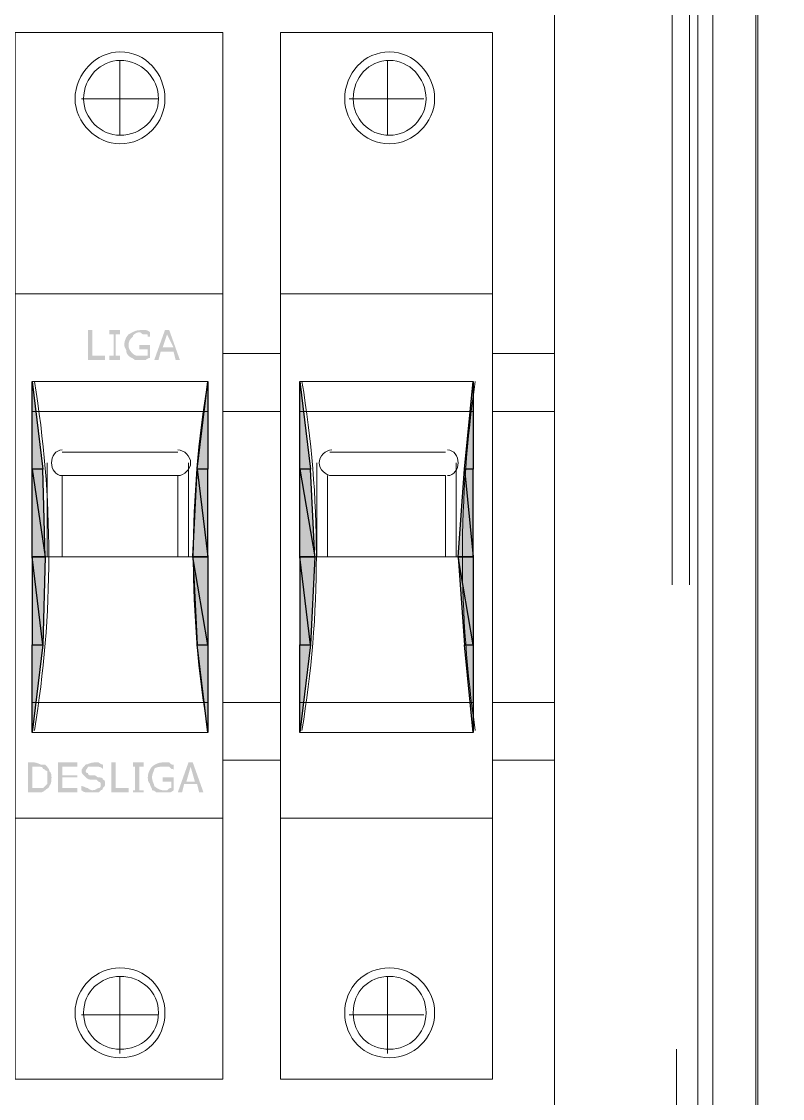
# Model space of a CAD drawing. Header units: metres. Extents: x 2999 to 3164, y 1641 to 1678.
# Drawn here: x 3008.457 to 3008.882, y 1645.003 to 1645.605 of the extents above; entities that cross this region are included whole.
import ezdxf

# ---------------------------------------------------------------- set-up
doc = ezdxf.new("R2010")
doc.units = ezdxf.units.M
doc.linetypes.add('CONTORNO_QUADRO_T', pattern=[0.35, 0.2, -0.15])

msp = doc.modelspace()

# ---------------------------------------------------------------- hatches: boundary and pattern name
at = {"true_color": 0x000007}
h = msp.add_hatch(color=7, dxfattribs=at)
h.paths.add_polyline_path([(3008.5035, 1645.41586), (3008.49392, 1645.41586), (3008.49392, 1645.43262), (3008.49632, 1645.43262), (3008.49632, 1645.41826), (3008.5035, 1645.41826)])
h.paths.add_polyline_path([(3008.51188, 1645.41586), (3008.50589, 1645.41586), (3008.50589, 1645.41826), (3008.50829, 1645.41826), (3008.50829, 1645.43023), (3008.50589, 1645.43023), (3008.50589, 1645.43262), (3008.51188, 1645.43262), (3008.51188, 1645.43023), (3008.50949, 1645.43023), (3008.50949, 1645.41826), (3008.51188, 1645.41826), (3008.51188, 1645.41586), (3008.51188, 1645.41826)])
h.paths.add_polyline_path([(3008.52864, 1645.41706), (3008.52864, 1645.41706), (3008.52864, 1645.41706), (3008.52862, 1645.41706), (3008.52859, 1645.41706), (3008.52855, 1645.41705), (3008.5285, 1645.41705), (3008.52844, 1645.41704), (3008.52837, 1645.41703), (3008.52829, 1645.41701), (3008.5282, 1645.417), (3008.52811, 1645.41697), (3008.528, 1645.41694), (3008.52789, 1645.41691), (3008.52778, 1645.41687), (3008.52766, 1645.41682), (3008.52753, 1645.41677), (3008.5274, 1645.4167), (3008.52727, 1645.41663), (3008.52713, 1645.41655), (3008.52699, 1645.41646), (3008.52684, 1645.41637), (3008.52669, 1645.41626), (3008.52655, 1645.41614), (3008.5264, 1645.41601), (3008.52625, 1645.41586), (3008.52625, 1645.41586), (3008.5261, 1645.41586), (3008.52595, 1645.41586), (3008.5258, 1645.41586), (3008.52565, 1645.41586), (3008.52551, 1645.41586), (3008.52537, 1645.41586), (3008.52523, 1645.41586), (3008.5251, 1645.41586), (3008.52496, 1645.41586), (3008.52484, 1645.41586), (3008.52472, 1645.41586), (3008.5246, 1645.41586), (3008.52449, 1645.41586), (3008.52439, 1645.41586), (3008.5243, 1645.41586), (3008.52421, 1645.41586), (3008.52413, 1645.41586), (3008.52406, 1645.41586), (3008.524, 1645.41586), (3008.52395, 1645.41586), (3008.52391, 1645.41586), (3008.52388, 1645.41586), (3008.52386, 1645.41586), (3008.52385, 1645.41586), (3008.52356, 1645.41586), (3008.52328, 1645.41586), (3008.52301, 1645.41586), (3008.52276, 1645.41586), (3008.52251, 1645.41586), (3008.52228, 1645.41586), (3008.52206, 1645.41586), (3008.52186, 1645.41586), (3008.52166, 1645.41586), (3008.52148, 1645.41586), (3008.52132, 1645.41586), (3008.52116, 1645.41586), (3008.52102, 1645.41586), (3008.52089, 1645.41586), (3008.52077, 1645.41586), (3008.52066, 1645.41586), (3008.52057, 1645.41586), (3008.52049, 1645.41586), (3008.52042, 1645.41586), (3008.52036, 1645.41586), (3008.52032, 1645.41586), (3008.52029, 1645.41586), (3008.52027, 1645.41586), (3008.52026, 1645.41586), (3008.52011, 1645.41601), (3008.51996, 1645.41614), (3008.51981, 1645.41626), (3008.51966, 1645.41637), (3008.51951, 1645.41648), (3008.51936, 1645.41657), (3008.51921, 1645.41666), (3008.51906, 1645.41675), (3008.51891, 1645.41683), (3008.51877, 1645.41691), (3008.51862, 1645.41698), (3008.51847, 1645.41706), (3008.51832, 1645.41713), (3008.51817, 1645.41721), (3008.51802, 1645.41729), (3008.51787, 1645.41737), (3008.51772, 1645.41745), (3008.51757, 1645.41755), (3008.51742, 1645.41764), (3008.51727, 1645.41775), (3008.51712, 1645.41786), (3008.51697, 1645.41798), (3008.51682, 1645.41811), (3008.51667, 1645.41826), (3008.51666, 1645.41826), (3008.51665, 1645.41828), (3008.51662, 1645.41831), (3008.51658, 1645.41835), (3008.51654, 1645.4184), (3008.51648, 1645.41846), (3008.51642, 1645.41853), (3008.51636, 1645.41861), (3008.51629, 1645.4187), (3008.51622, 1645.41879), (3008.51615, 1645.4189), (3008.51607, 1645.419), (3008.516, 1645.41912), (3008.51592, 1645.41924), (3008.51585, 1645.41937), (3008.51578, 1645.4195), (3008.51572, 1645.41963), (3008.51566, 1645.41977), (3008.51561, 1645.41991), (3008.51556, 1645.42006), (3008.51552, 1645.4202), (3008.5155, 1645.42035), (3008.51548, 1645.4205), (3008.51547, 1645.42065), (3008.51547, 1645.4208), (3008.51545, 1645.42095), (3008.51542, 1645.4211), (3008.51538, 1645.42125), (3008.51534, 1645.4214), (3008.51529, 1645.42155), (3008.51523, 1645.4217), (3008.51516, 1645.42185), (3008.51509, 1645.422), (3008.51502, 1645.42215), (3008.51495, 1645.4223), (3008.51487, 1645.42245), (3008.5148, 1645.4226), (3008.51473, 1645.42275), (3008.51465, 1645.4229), (3008.51459, 1645.42305), (3008.51452, 1645.42319), (3008.51446, 1645.42334), (3008.51441, 1645.42349), (3008.51436, 1645.42364), (3008.51433, 1645.42379), (3008.5143, 1645.42394), (3008.51428, 1645.42409), (3008.51428, 1645.42424), (3008.51428, 1645.42454), (3008.5143, 1645.42484), (3008.51433, 1645.42514), (3008.51437, 1645.42543), (3008.51442, 1645.42573), (3008.51448, 1645.42602), (3008.51455, 1645.42631), (3008.51463, 1645.42659), (3008.51472, 1645.42687), (3008.51481, 1645.42715), (3008.51491, 1645.42742), (3008.51502, 1645.42768), (3008.51514, 1645.42794), (3008.51526, 1645.4282), (3008.51539, 1645.42844), (3008.51552, 1645.42868), (3008.51565, 1645.42891), (3008.51579, 1645.42913), (3008.51593, 1645.42934), (3008.51608, 1645.42954), (3008.51622, 1645.42973), (3008.51637, 1645.42991), (3008.51652, 1645.43007), (3008.51667, 1645.43023), (3008.51696, 1645.43038), (3008.51725, 1645.43053), (3008.51752, 1645.43068), (3008.51778, 1645.43082), (3008.51804, 1645.43097), (3008.5183, 1645.43111), (3008.51855, 1645.43125), (3008.5188, 1645.43138), (3008.51905, 1645.43151), (3008.5193, 1645.43164), (3008.51955, 1645.43176), (3008.51981, 1645.43188), (3008.52008, 1645.43198), (3008.52035, 1645.43209), (3008.52063, 1645.43218), (3008.52093, 1645.43227), (3008.52123, 1645.43235), (3008.52155, 1645.43242), (3008.52189, 1645.43248), (3008.52224, 1645.43253), (3008.52261, 1645.43257), (3008.523, 1645.4326), (3008.52342, 1645.43262), (3008.52385, 1645.43262), (3008.52386, 1645.43262), (3008.52388, 1645.43262), (3008.52391, 1645.43262), (3008.52395, 1645.43262), (3008.524, 1645.43262), (3008.52406, 1645.43262), (3008.52413, 1645.43262), (3008.52421, 1645.43262), (3008.5243, 1645.43262), (3008.52439, 1645.43262), (3008.52449, 1645.43262), (3008.5246, 1645.43262), (3008.52472, 1645.43262), (3008.52484, 1645.43262), (3008.52496, 1645.43262), (3008.5251, 1645.43262), (3008.52523, 1645.43262), (3008.52537, 1645.43262), (3008.52551, 1645.43262), (3008.52565, 1645.43262), (3008.5258, 1645.43262), (3008.52595, 1645.43262), (3008.5261, 1645.43262), (3008.52625, 1645.43262), (3008.5264, 1645.43262), (3008.52655, 1645.4326), (3008.52669, 1645.43257), (3008.52684, 1645.43253), (3008.52699, 1645.43249), (3008.52713, 1645.43244), (3008.52727, 1645.43238), (3008.5274, 1645.43231), (3008.52753, 1645.43224), (3008.52766, 1645.43217), (3008.52778, 1645.4321), (3008.52789, 1645.43202), (3008.528, 1645.43195), (3008.52811, 1645.43188), (3008.5282, 1645.43181), (3008.52829, 1645.43174), (3008.52837, 1645.43167), (3008.52844, 1645.43161), (3008.5285, 1645.43156), (3008.52855, 1645.43151), (3008.52859, 1645.43148), (3008.52862, 1645.43145), (3008.52864, 1645.43143), (3008.52864, 1645.43143), (3008.52864, 1645.42903), (3008.52864, 1645.42903), (3008.52864, 1645.42903), (3008.52864, 1645.42903), (3008.52864, 1645.42903), (3008.52864, 1645.42903), (3008.52863, 1645.42903), (3008.52862, 1645.42903), (3008.52861, 1645.42903), (3008.5286, 1645.42903), (3008.52858, 1645.42903), (3008.52856, 1645.42903), (3008.52853, 1645.42903), (3008.52849, 1645.42903), (3008.52845, 1645.42903), (3008.5284, 1645.42903), (3008.52835, 1645.42903), (3008.52829, 1645.42903), (3008.52822, 1645.42903), (3008.52814, 1645.42903), (3008.52805, 1645.42903), (3008.52795, 1645.42903), (3008.52784, 1645.42903), (3008.52772, 1645.42903), (3008.52759, 1645.42903), (3008.52745, 1645.42903), (3008.52745, 1645.42903), (3008.52745, 1645.42918), (3008.52744, 1645.42931), (3008.52744, 1645.42943), (3008.52744, 1645.42954), (3008.52743, 1645.42963), (3008.52743, 1645.42972), (3008.52742, 1645.4298), (3008.5274, 1645.42987), (3008.52738, 1645.42994), (3008.52736, 1645.42999), (3008.52733, 1645.43004), (3008.5273, 1645.43008), (3008.52726, 1645.43011), (3008.52721, 1645.43014), (3008.52715, 1645.43017), (3008.52709, 1645.43018), (3008.52702, 1645.4302), (3008.52694, 1645.43021), (3008.52685, 1645.43022), (3008.52675, 1645.43022), (3008.52664, 1645.43023), (3008.52652, 1645.43023), (3008.52639, 1645.43023), (3008.52625, 1645.43023), (3008.52625, 1645.43023), (3008.52625, 1645.43023), (3008.52625, 1645.43023), (3008.52624, 1645.43023), (3008.52624, 1645.43023), (3008.52623, 1645.43023), (3008.52622, 1645.43023), (3008.5262, 1645.43023), (3008.52618, 1645.43023), (3008.52616, 1645.43023), (3008.52613, 1645.43023), (3008.5261, 1645.43023), (3008.52606, 1645.43023), (3008.52601, 1645.43023), (3008.52596, 1645.43023), (3008.52589, 1645.43023), (3008.52582, 1645.43023), (3008.52574, 1645.43023), (3008.52565, 1645.43023), (3008.52556, 1645.43023), (3008.52545, 1645.43023), (3008.52533, 1645.43023), (3008.52519, 1645.43023), (3008.52505, 1645.43023), (3008.52491, 1645.43023), (3008.52477, 1645.43025), (3008.52465, 1645.43028), (3008.52454, 1645.43032), (3008.52444, 1645.43036), (3008.52434, 1645.43042), (3008.52425, 1645.43048), (3008.52416, 1645.43054), (3008.52408, 1645.43061), (3008.524, 1645.43068), (3008.52393, 1645.43075), (3008.52385, 1645.43083), (3008.52378, 1645.4309), (3008.5237, 1645.43098), (3008.52362, 1645.43105), (3008.52354, 1645.43112), (3008.52346, 1645.43118), (3008.52337, 1645.43124), (3008.52327, 1645.43129), (3008.52317, 1645.43134), (3008.52305, 1645.43137), (3008.52293, 1645.4314), (3008.5228, 1645.43142), (3008.52266, 1645.43143), (3008.5225, 1645.43142), (3008.52233, 1645.4314), (3008.52216, 1645.43137), (3008.52197, 1645.43133), (3008.52178, 1645.43128), (3008.52159, 1645.43122), (3008.52139, 1645.43115), (3008.52119, 1645.43107), (3008.52099, 1645.43098), (3008.5208, 1645.43089), (3008.5206, 1645.43079), (3008.52041, 1645.43068), (3008.52023, 1645.43056), (3008.52005, 1645.43044), (3008.51989, 1645.43032), (3008.51973, 1645.43018), (3008.51959, 1645.43005), (3008.51946, 1645.42991), (3008.51934, 1645.42977), (3008.51925, 1645.42962), (3008.51917, 1645.42948), (3008.51911, 1645.42933), (3008.51908, 1645.42918), (3008.51906, 1645.42903), (3008.51891, 1645.42888), (3008.51877, 1645.42873), (3008.51862, 1645.42858), (3008.51847, 1645.42843), (3008.51833, 1645.42827), (3008.51819, 1645.42811), (3008.51805, 1645.42795), (3008.51791, 1645.42779), (3008.51778, 1645.42762), (3008.51765, 1645.42745), (3008.51753, 1645.42727), (3008.51742, 1645.42709), (3008.51731, 1645.4269), (3008.51721, 1645.4267), (3008.51711, 1645.42649), (3008.51702, 1645.42628), (3008.51695, 1645.42606), (3008.51688, 1645.42583), (3008.51681, 1645.42559), (3008.51676, 1645.42535), (3008.51672, 1645.42509), (3008.51669, 1645.42482), (3008.51668, 1645.42454), (3008.51667, 1645.42424), (3008.51668, 1645.42395), (3008.51669, 1645.42367), (3008.51672, 1645.4234), (3008.51676, 1645.42314), (3008.51681, 1645.42289), (3008.51688, 1645.42265), (3008.51695, 1645.42242), (3008.51702, 1645.4222), (3008.51711, 1645.42199), (3008.51721, 1645.42179), (3008.51731, 1645.42159), (3008.51742, 1645.4214), (3008.51753, 1645.42121), (3008.51765, 1645.42104), (3008.51778, 1645.42086), (3008.51791, 1645.42069), (3008.51805, 1645.42053), (3008.51819, 1645.42037), (3008.51833, 1645.42021), (3008.51847, 1645.42006), (3008.51862, 1645.4199), (3008.51877, 1645.41975), (3008.51891, 1645.4196), (3008.51906, 1645.41945), (3008.51921, 1645.41931), (3008.51936, 1645.41918), (3008.51951, 1645.41906), (3008.51966, 1645.41895), (3008.51981, 1645.41885), (3008.51996, 1645.41876), (3008.52011, 1645.41868), (3008.52026, 1645.41861), (3008.52041, 1645.41855), (3008.52056, 1645.41849), (3008.52071, 1645.41845), (3008.52086, 1645.41841), (3008.52101, 1645.41837), (3008.52116, 1645.41834), (3008.52131, 1645.41832), (3008.52146, 1645.4183), (3008.52161, 1645.41829), (3008.52176, 1645.41827), (3008.52191, 1645.41827), (3008.52206, 1645.41826), (3008.52221, 1645.41826), (3008.52236, 1645.41826), (3008.52251, 1645.41826), (3008.52266, 1645.41826), (3008.52281, 1645.41826), (3008.52295, 1645.41826), (3008.5231, 1645.41826), (3008.52325, 1645.41826), (3008.52339, 1645.41826), (3008.52354, 1645.41826), (3008.52367, 1645.41826), (3008.52381, 1645.41826), (3008.52394, 1645.41826), (3008.52407, 1645.41826), (3008.52419, 1645.41826), (3008.5243, 1645.41826), (3008.52441, 1645.41826), (3008.52451, 1645.41826), (3008.52461, 1645.41826), (3008.5247, 1645.41826), (3008.52477, 1645.41826), (3008.52485, 1645.41826), (3008.52491, 1645.41826), (3008.52496, 1645.41826), (3008.525, 1645.41826), (3008.52503, 1645.41826), (3008.52504, 1645.41826), (3008.52505, 1645.41826), (3008.52519, 1645.41826), (3008.52533, 1645.41826), (3008.52545, 1645.41826), (3008.52556, 1645.41826), (3008.52566, 1645.41826), (3008.52576, 1645.41826), (3008.52585, 1645.41826), (3008.52594, 1645.41826), (3008.52602, 1645.41826), (3008.5261, 1645.41826), (3008.52617, 1645.41826), (3008.52625, 1645.41826), (3008.52632, 1645.41826), (3008.5264, 1645.41826), (3008.52648, 1645.41826), (3008.52656, 1645.41826), (3008.52664, 1645.41826), (3008.52673, 1645.41826), (3008.52683, 1645.41826), (3008.52694, 1645.41826), (3008.52705, 1645.41826), (3008.52717, 1645.41826), (3008.5273, 1645.41826), (3008.52745, 1645.41826), (3008.52745, 1645.42185), (3008.52266, 1645.42185), (3008.52266, 1645.42424), (3008.52864, 1645.42424)])
h.paths.add_polyline_path([(3008.52864, 1645.41706), (3008.52864, 1645.42424)])
h.paths.add_polyline_path([(3008.5454, 1645.41586), (3008.54301, 1645.41586), (3008.54181, 1645.42065), (3008.53463, 1645.42065), (3008.53343, 1645.41586), (3008.53104, 1645.41586), (3008.53702, 1645.43262), (3008.53942, 1645.43262), (3008.5454, 1645.41586), (3008.53942, 1645.43262)])
h.paths.add_polyline_path([(3008.54181, 1645.42305), (3008.53822, 1645.43023), (3008.53583, 1645.42305), (3008.54181, 1645.42305), (3008.53583, 1645.42305)])
for points in [[(3008.46279, 1645.40389), (3008.46878, 1645.3548), (3008.46279, 1645.3548)], [(3008.56097, 1645.40389), (3008.56097, 1645.3548), (3008.55498, 1645.3548)], [(3008.61245, 1645.40389), (3008.61844, 1645.3548), (3008.61245, 1645.3548)], [(3008.70943, 1645.40389), (3008.70943, 1645.3548), (3008.70464, 1645.3548)], [(3008.46279, 1645.30571), (3008.46998, 1645.30571), (3008.46878, 1645.25662)], [(3008.55259, 1645.30571), (3008.56097, 1645.30571), (3008.56097, 1645.25662)], [(3008.61245, 1645.30571), (3008.62083, 1645.30571), (3008.61844, 1645.25662)], [(3008.70105, 1645.30571), (3008.70943, 1645.30571), (3008.70943, 1645.25662)]]:
    msp.add_hatch(color=7, dxfattribs=at).paths.add_polyline_path(points)
h = msp.add_hatch(color=7, dxfattribs=at)
h.paths.add_polyline_path([(3008.46878, 1645.3548), (3008.46279, 1645.3548), (3008.46998, 1645.30571)])
h.paths.add_polyline_path([(3008.46279, 1645.3548), (3008.46998, 1645.30571), (3008.46279, 1645.30571)])
h = msp.add_hatch(color=7, dxfattribs=at)
h.paths.add_polyline_path([(3008.56097, 1645.3548), (3008.55498, 1645.3548), (3008.56097, 1645.30571)])
h.paths.add_polyline_path([(3008.55498, 1645.3548), (3008.56097, 1645.30571), (3008.55259, 1645.30571)])
h = msp.add_hatch(color=7, dxfattribs=at)
h.paths.add_polyline_path([(3008.61844, 1645.3548), (3008.61245, 1645.3548), (3008.62083, 1645.30571)])
h.paths.add_polyline_path([(3008.61245, 1645.3548), (3008.62083, 1645.30571), (3008.61245, 1645.30571)])
h = msp.add_hatch(color=7, dxfattribs=at)
h.paths.add_polyline_path([(3008.70943, 1645.3548), (3008.70464, 1645.3548), (3008.70943, 1645.30571)])
h.paths.add_polyline_path([(3008.70464, 1645.3548), (3008.70943, 1645.30571), (3008.70105, 1645.30571)])
h = msp.add_hatch(color=7, dxfattribs=at)
h.paths.add_polyline_path([(3008.46279, 1645.30571), (3008.46279, 1645.25662), (3008.46878, 1645.25662)])
h.paths.add_polyline_path([(3008.46279, 1645.25662), (3008.46878, 1645.25662), (3008.46279, 1645.20753)])
h = msp.add_hatch(color=7, dxfattribs=at)
h.paths.add_polyline_path([(3008.55259, 1645.30571), (3008.55498, 1645.25662), (3008.56097, 1645.25662)])
h.paths.add_polyline_path([(3008.55498, 1645.25662), (3008.56097, 1645.25662), (3008.56097, 1645.20753)])
h = msp.add_hatch(color=7, dxfattribs=at)
h.paths.add_polyline_path([(3008.61245, 1645.30571), (3008.61245, 1645.25662), (3008.61844, 1645.25662)])
h.paths.add_polyline_path([(3008.61245, 1645.25662), (3008.61844, 1645.25662), (3008.61245, 1645.20753)])
h = msp.add_hatch(color=7, dxfattribs=at)
h.paths.add_polyline_path([(3008.70105, 1645.30571), (3008.70464, 1645.25662), (3008.70943, 1645.25662)])
h.paths.add_polyline_path([(3008.70464, 1645.25662), (3008.70943, 1645.25662), (3008.70943, 1645.20753)])
h = msp.add_hatch(color=7, dxfattribs=at)
edge = h.paths.add_edge_path()
edge.add_spline(control_points=[(3008.47357, 1645.18239), (3008.47357, 1645.18119), (3008.47357, 1645.1788), (3008.47237, 1645.1776), (3008.47237, 1645.1776), (3008.47237, 1645.17641), (3008.47117, 1645.17641), (3008.46998, 1645.17521), (3008.46998, 1645.17521), (3008.46998, 1645.17521), (3008.46878, 1645.17401), (3008.46758, 1645.17401), (3008.46758, 1645.17401), (3008.46638, 1645.17401), (3008.46519, 1645.17401), (3008.46399, 1645.17401)], knot_values=[0, 0, 0, 0, 0.0625, 0.0625, 0.0625, 0.0625, 0.125, 0.125, 0.125, 0.125, 0.1875, 0.1875, 0.1875, 0.1875, 1, 1, 1, 1], degree=3, periodic=0)
edge.add_line((3008.46399, 1645.17401), (3008.4604, 1645.17401))
edge.add_line((3008.4604, 1645.17401), (3008.4604, 1645.19077))
edge.add_line((3008.4604, 1645.19077), (3008.46399, 1645.19077))
edge.add_spline(control_points=[(3008.46399, 1645.19077), (3008.46519, 1645.19077), (3008.46758, 1645.18958), (3008.46758, 1645.18958), (3008.46758, 1645.18958), (3008.46878, 1645.18958), (3008.46998, 1645.18958), (3008.46998, 1645.18958), (3008.46998, 1645.18958), (3008.47117, 1645.18838), (3008.47237, 1645.18718), (3008.47237, 1645.18598), (3008.47237, 1645.18598), (3008.47357, 1645.18479), (3008.47357, 1645.18359), (3008.47357, 1645.18239)], knot_values=[0, 0, 0, 0, 0.0625, 0.0625, 0.0625, 0.0625, 0.125, 0.125, 0.125, 0.125, 0.1875, 0.1875, 0.1875, 0.1875, 1, 1, 1, 1], degree=3, periodic=0)
edge = h.paths.add_edge_path()
edge.add_spline(control_points=[(3008.47117, 1645.18239), (3008.47117, 1645.18359), (3008.47117, 1645.18479), (3008.47117, 1645.18598), (3008.47117, 1645.18598), (3008.46998, 1645.18598), (3008.46998, 1645.18718), (3008.46878, 1645.18718), (3008.46878, 1645.18718), (3008.46878, 1645.18838), (3008.46758, 1645.18838), (3008.46638, 1645.18838), (3008.46638, 1645.18838), (3008.46638, 1645.18838), (3008.46519, 1645.18838), (3008.46399, 1645.18838)], knot_values=[0, 0, 0, 0, 0.0625, 0.0625, 0.0625, 0.0625, 0.125, 0.125, 0.125, 0.125, 0.1875, 0.1875, 0.1875, 0.1875, 1, 1, 1, 1], degree=3, periodic=0)
edge.add_line((3008.46399, 1645.18838), (3008.46279, 1645.18838))
edge.add_line((3008.46279, 1645.18838), (3008.46279, 1645.17641))
edge.add_line((3008.46279, 1645.17641), (3008.46399, 1645.17641))
edge.add_spline(control_points=[(3008.46399, 1645.17641), (3008.46519, 1645.17641), (3008.46638, 1645.17641), (3008.46758, 1645.17641), (3008.46758, 1645.17641), (3008.46758, 1645.17641), (3008.46878, 1645.17641), (3008.46878, 1645.17641), (3008.46878, 1645.17641), (3008.46998, 1645.1776), (3008.46998, 1645.1776), (3008.47117, 1645.1788), (3008.47117, 1645.1788), (3008.47117, 1645.18), (3008.47117, 1645.18119), (3008.47117, 1645.18239)], knot_values=[0, 0, 0, 0, 0.0625, 0.0625, 0.0625, 0.0625, 0.125, 0.125, 0.125, 0.125, 0.1875, 0.1875, 0.1875, 0.1875, 1, 1, 1, 1], degree=3, periodic=0)
h.paths.add_polyline_path([(3008.48794, 1645.17401), (3008.47716, 1645.17401), (3008.47716, 1645.19077), (3008.48794, 1645.19077), (3008.48794, 1645.18838), (3008.47955, 1645.18838), (3008.47955, 1645.18359), (3008.48794, 1645.18359), (3008.48794, 1645.18239), (3008.47955, 1645.18239), (3008.47955, 1645.17641), (3008.48794, 1645.17641), (3008.48794, 1645.17401), (3008.48794, 1645.17641)])
edge = h.paths.add_edge_path()
edge.add_spline(control_points=[(3008.5035, 1645.1788), (3008.5035, 1645.1776), (3008.5035, 1645.1776), (3008.5023, 1645.17641), (3008.5023, 1645.17641), (3008.5023, 1645.17641), (3008.5023, 1645.17521), (3008.50111, 1645.17521), (3008.50111, 1645.17521), (3008.50111, 1645.17521), (3008.49991, 1645.17401), (3008.49991, 1645.17401), (3008.49991, 1645.17401), (3008.49871, 1645.17401), (3008.49751, 1645.17401), (3008.49632, 1645.17401), (3008.49632, 1645.17401), (3008.49512, 1645.17401), (3008.49512, 1645.17401), (3008.49392, 1645.17401), (3008.49392, 1645.17401), (3008.49272, 1645.17401), (3008.49153, 1645.17401), (3008.49033, 1645.17521)], knot_values=[0, 0, 0, 0, 0.041667, 0.041667, 0.041667, 0.041667, 0.083333, 0.083333, 0.083333, 0.083333, 0.125, 0.125, 0.125, 0.125, 0.166667, 0.166667, 0.166667, 0.166667, 0.208333, 0.208333, 0.208333, 0.208333, 1, 1, 1, 1], degree=3, periodic=0)
edge.add_line((3008.49033, 1645.17521), (3008.49033, 1645.1776))
edge.add_spline(control_points=[(3008.49033, 1645.1776), (3008.49153, 1645.1776), (3008.49272, 1645.17641), (3008.49392, 1645.17641), (3008.49392, 1645.17641), (3008.49512, 1645.17521), (3008.49632, 1645.17521), (3008.49632, 1645.17521), (3008.49632, 1645.17521), (3008.49871, 1645.17521), (3008.49871, 1645.17641), (3008.49991, 1645.17641), (3008.49991, 1645.17641), (3008.50111, 1645.17641), (3008.50111, 1645.1776), (3008.50111, 1645.1788), (3008.50111, 1645.1788), (3008.50111, 1645.1788), (3008.50111, 1645.18), (3008.49991, 1645.18), (3008.49991, 1645.18), (3008.49991, 1645.18), (3008.49991, 1645.18), (3008.49871, 1645.18119), (3008.49871, 1645.18119), (3008.49871, 1645.18119), (3008.49751, 1645.18119), (3008.49751, 1645.18119), (3008.49751, 1645.18119), (3008.49632, 1645.18119), (3008.49632, 1645.18119), (3008.49512, 1645.18119), (3008.49512, 1645.18119), (3008.49392, 1645.18119), (3008.49272, 1645.18239), (3008.49153, 1645.18359), (3008.49153, 1645.18359), (3008.49153, 1645.18359), (3008.49033, 1645.18479), (3008.49033, 1645.18598), (3008.49033, 1645.18598), (3008.49033, 1645.18718), (3008.49153, 1645.18838), (3008.49272, 1645.18958), (3008.49272, 1645.18958), (3008.49392, 1645.18958), (3008.49512, 1645.19077), (3008.49751, 1645.19077), (3008.49751, 1645.19077), (3008.49751, 1645.19077), (3008.49871, 1645.19077), (3008.49991, 1645.19077), (3008.49991, 1645.19077), (3008.50111, 1645.18958), (3008.5023, 1645.18958), (3008.5023, 1645.18958)], knot_values=[0, 0, 0, 0, 0.017857, 0.017857, 0.017857, 0.017857, 0.035714, 0.035714, 0.035714, 0.035714, 0.053571, 0.053571, 0.053571, 0.053571, 0.071429, 0.071429, 0.071429, 0.071429, 0.089286, 0.089286, 0.089286, 0.089286, 0.107143, 0.107143, 0.107143, 0.107143, 0.125, 0.125, 0.125, 0.125, 0.142857, 0.142857, 0.142857, 0.142857, 0.160714, 0.160714, 0.160714, 0.160714, 0.178571, 0.178571, 0.178571, 0.178571, 0.196429, 0.196429, 0.196429, 0.196429, 0.214286, 0.214286, 0.214286, 0.214286, 0.232143, 0.232143, 0.232143, 0.232143, 1, 1, 1, 1], degree=3, periodic=0)
edge.add_line((3008.5023, 1645.18958), (3008.5023, 1645.18718))
edge.add_spline(control_points=[(3008.5023, 1645.18718), (3008.5023, 1645.18718), (3008.50111, 1645.18838), (3008.49991, 1645.18838), (3008.49991, 1645.18838), (3008.49871, 1645.18838), (3008.49751, 1645.18838), (3008.49751, 1645.18838), (3008.49751, 1645.18838), (3008.49632, 1645.18838), (3008.49512, 1645.18838), (3008.49392, 1645.18838), (3008.49392, 1645.18838), (3008.49392, 1645.18718), (3008.49272, 1645.18718), (3008.49272, 1645.18598), (3008.49272, 1645.18598), (3008.49272, 1645.18598), (3008.49272, 1645.18479), (3008.49392, 1645.18479), (3008.49392, 1645.18479), (3008.49392, 1645.18359), (3008.49512, 1645.18359), (3008.49512, 1645.18359), (3008.49512, 1645.18359), (3008.49632, 1645.18359), (3008.49632, 1645.18359), (3008.49751, 1645.18359), (3008.49751, 1645.18359), (3008.49871, 1645.18359), (3008.49871, 1645.18239), (3008.49991, 1645.18239), (3008.49991, 1645.18239), (3008.50111, 1645.18239), (3008.5023, 1645.18239), (3008.5023, 1645.18119), (3008.5023, 1645.18119), (3008.5035, 1645.18119), (3008.5035, 1645.18), (3008.5035, 1645.1788)], knot_values=[0, 0, 0, 0, 0.025, 0.025, 0.025, 0.025, 0.05, 0.05, 0.05, 0.05, 0.075, 0.075, 0.075, 0.075, 0.1, 0.1, 0.1, 0.1, 0.125, 0.125, 0.125, 0.125, 0.15, 0.15, 0.15, 0.15, 0.175, 0.175, 0.175, 0.175, 0.2, 0.2, 0.2, 0.2, 0.225, 0.225, 0.225, 0.225, 1, 1, 1, 1], degree=3, periodic=0)
h.paths.add_polyline_path([(3008.51667, 1645.17401), (3008.50709, 1645.17401), (3008.50709, 1645.19077), (3008.50949, 1645.19077), (3008.50949, 1645.17641), (3008.51667, 1645.17641), (3008.51667, 1645.17401), (3008.51667, 1645.17641)])
h.paths.add_polyline_path([(3008.52505, 1645.17401), (3008.51906, 1645.17401), (3008.51906, 1645.17521), (3008.52026, 1645.17521), (3008.52026, 1645.18838), (3008.51906, 1645.18838), (3008.51906, 1645.19077), (3008.52505, 1645.19077), (3008.52505, 1645.18838), (3008.52266, 1645.18838), (3008.52266, 1645.17521), (3008.52505, 1645.17521), (3008.52505, 1645.17401), (3008.52505, 1645.17521)])
h.paths.add_polyline_path([(3008.54181, 1645.17521), (3008.54181, 1645.17521), (3008.54181, 1645.1752), (3008.54179, 1645.17518), (3008.54176, 1645.17516), (3008.54172, 1645.17512), (3008.54167, 1645.17507), (3008.54161, 1645.17502), (3008.54154, 1645.17496), (3008.54146, 1645.1749), (3008.54137, 1645.17483), (3008.54128, 1645.17476), (3008.54117, 1645.17468), (3008.54106, 1645.17461), (3008.54095, 1645.17453), (3008.54083, 1645.17446), (3008.5407, 1645.17439), (3008.54057, 1645.17432), (3008.54044, 1645.17426), (3008.5403, 1645.1742), (3008.54016, 1645.17415), (3008.54001, 1645.1741), (3008.53986, 1645.17406), (3008.53972, 1645.17403), (3008.53957, 1645.17402), (3008.53942, 1645.17401), (3008.53942, 1645.17401), (3008.53927, 1645.17401), (3008.53912, 1645.17401), (3008.53897, 1645.17401), (3008.53882, 1645.17401), (3008.53867, 1645.17401), (3008.53852, 1645.17401), (3008.53837, 1645.17401), (3008.53822, 1645.17401), (3008.53807, 1645.17401), (3008.53792, 1645.17401), (3008.53777, 1645.17401), (3008.53762, 1645.17401), (3008.53747, 1645.17401), (3008.53732, 1645.17401), (3008.53717, 1645.17401), (3008.53702, 1645.17401), (3008.53687, 1645.17401), (3008.53672, 1645.17401), (3008.53657, 1645.17401), (3008.53642, 1645.17401), (3008.53628, 1645.17401), (3008.53613, 1645.17401), (3008.53598, 1645.17401), (3008.53583, 1645.17401), (3008.53568, 1645.17401), (3008.53553, 1645.17401), (3008.53538, 1645.17401), (3008.53523, 1645.17401), (3008.53508, 1645.17401), (3008.53493, 1645.17401), (3008.53478, 1645.17401), (3008.53463, 1645.17401), (3008.53448, 1645.17401), (3008.53433, 1645.17401), (3008.53418, 1645.17401), (3008.53403, 1645.17401), (3008.53388, 1645.17401), (3008.53373, 1645.17401), (3008.53358, 1645.17401), (3008.53343, 1645.17401), (3008.53328, 1645.17401), (3008.53313, 1645.17401), (3008.53298, 1645.17401), (3008.53283, 1645.17401), (3008.53268, 1645.17401), (3008.53253, 1645.17401), (3008.53238, 1645.17401), (3008.53223, 1645.17401), (3008.53223, 1645.17402), (3008.53221, 1645.17403), (3008.53218, 1645.17406), (3008.53214, 1645.1741), (3008.53209, 1645.17415), (3008.53203, 1645.1742), (3008.53196, 1645.17426), (3008.53188, 1645.17432), (3008.53179, 1645.17439), (3008.5317, 1645.17446), (3008.5316, 1645.17453), (3008.53149, 1645.17461), (3008.53137, 1645.17468), (3008.53125, 1645.17476), (3008.53112, 1645.17483), (3008.53099, 1645.1749), (3008.53086, 1645.17496), (3008.53072, 1645.17502), (3008.53058, 1645.17507), (3008.53043, 1645.17512), (3008.53029, 1645.17516), (3008.53014, 1645.17518), (3008.52999, 1645.1752), (3008.52984, 1645.17521), (3008.52983, 1645.17536), (3008.52982, 1645.17551), (3008.52979, 1645.17566), (3008.52975, 1645.17581), (3008.52971, 1645.17596), (3008.52965, 1645.17611), (3008.52959, 1645.17626), (3008.52953, 1645.17641), (3008.52946, 1645.17655), (3008.52939, 1645.1767), (3008.52932, 1645.17685), (3008.52924, 1645.177), (3008.52917, 1645.17715), (3008.52909, 1645.1773), (3008.52902, 1645.17745), (3008.52895, 1645.1776), (3008.52889, 1645.17775), (3008.52883, 1645.1779), (3008.52878, 1645.17805), (3008.52873, 1645.1782), (3008.52869, 1645.17835), (3008.52867, 1645.1785), (3008.52865, 1645.17865), (3008.52864, 1645.1788), (3008.5285, 1645.17895), (3008.52837, 1645.1791), (3008.52825, 1645.17925), (3008.52814, 1645.1794), (3008.52804, 1645.17955), (3008.52795, 1645.1797), (3008.52787, 1645.17985), (3008.5278, 1645.18), (3008.52774, 1645.18015), (3008.52768, 1645.1803), (3008.52764, 1645.18045), (3008.5276, 1645.1806), (3008.52756, 1645.18075), (3008.52753, 1645.1809), (3008.52751, 1645.18104), (3008.52749, 1645.18119), (3008.52748, 1645.18134), (3008.52746, 1645.18149), (3008.52746, 1645.18164), (3008.52745, 1645.18179), (3008.52745, 1645.18194), (3008.52745, 1645.18209), (3008.52745, 1645.18224), (3008.52745, 1645.18239), (3008.52745, 1645.18269), (3008.52747, 1645.18299), (3008.5275, 1645.18329), (3008.52754, 1645.18358), (3008.52759, 1645.18388), (3008.52765, 1645.18417), (3008.52772, 1645.18446), (3008.5278, 1645.18474), (3008.52789, 1645.18502), (3008.52798, 1645.1853), (3008.52808, 1645.18557), (3008.52819, 1645.18583), (3008.52831, 1645.18609), (3008.52843, 1645.18634), (3008.52856, 1645.18659), (3008.52869, 1645.18683), (3008.52882, 1645.18705), (3008.52896, 1645.18727), (3008.5291, 1645.18748), (3008.52925, 1645.18769), (3008.52939, 1645.18788), (3008.52954, 1645.18805), (3008.52969, 1645.18822), (3008.52984, 1645.18838), (3008.53, 1645.18853), (3008.53016, 1645.18868), (3008.53034, 1645.18882), (3008.53053, 1645.18897), (3008.53073, 1645.18912), (3008.53094, 1645.18926), (3008.53116, 1645.1894), (3008.53139, 1645.18953), (3008.53163, 1645.18966), (3008.53187, 1645.18979), (3008.53213, 1645.18991), (3008.53238, 1645.19002), (3008.53265, 1645.19013), (3008.53292, 1645.19024), (3008.5332, 1645.19033), (3008.53348, 1645.19042), (3008.53376, 1645.1905), (3008.53405, 1645.19057), (3008.53434, 1645.19063), (3008.53463, 1645.19068), (3008.53493, 1645.19072), (3008.53523, 1645.19075), (3008.53553, 1645.19077), (3008.53583, 1645.19077), (3008.53598, 1645.19077), (3008.53613, 1645.19077), (3008.53628, 1645.19077), (3008.53642, 1645.19077), (3008.53657, 1645.19077), (3008.53672, 1645.19077), (3008.53687, 1645.19077), (3008.53702, 1645.19077), (3008.53717, 1645.19077), (3008.53732, 1645.19077), (3008.53747, 1645.19077), (3008.53762, 1645.19077), (3008.53777, 1645.19077), (3008.53792, 1645.19077), (3008.53807, 1645.19077), (3008.53822, 1645.19077), (3008.53837, 1645.19077), (3008.53852, 1645.19077), (3008.53867, 1645.19077), (3008.53882, 1645.19077), (3008.53897, 1645.19077), (3008.53912, 1645.19077), (3008.53927, 1645.19077), (3008.53942, 1645.19077), (3008.53956, 1645.19063), (3008.53969, 1645.1905), (3008.53982, 1645.19038), (3008.53993, 1645.19027), (3008.54003, 1645.19017), (3008.54013, 1645.19008), (3008.54022, 1645.19), (3008.54031, 1645.18993), (3008.54039, 1645.18987), (3008.54046, 1645.18981), (3008.54054, 1645.18977), (3008.54062, 1645.18973), (3008.54069, 1645.18969), (3008.54077, 1645.18966), (3008.54084, 1645.18964), (3008.54093, 1645.18962), (3008.54101, 1645.18961), (3008.5411, 1645.18959), (3008.5412, 1645.18959), (3008.5413, 1645.18958), (3008.54142, 1645.18958), (3008.54154, 1645.18958), (3008.54167, 1645.18958), (3008.54181, 1645.18958), (3008.54181, 1645.18598), (3008.54181, 1645.18598), (3008.54181, 1645.18613), (3008.54181, 1645.18626), (3008.54181, 1645.18638), (3008.54181, 1645.18649), (3008.5418, 1645.18659), (3008.54179, 1645.18668), (3008.54178, 1645.18676), (3008.54177, 1645.18683), (3008.54175, 1645.18689), (3008.54173, 1645.18694), (3008.5417, 1645.18699), (3008.54166, 1645.18703), (3008.54162, 1645.18707), (3008.54158, 1645.18709), (3008.54152, 1645.18712), (3008.54146, 1645.18714), (3008.54139, 1645.18715), (3008.54131, 1645.18716), (3008.54122, 1645.18717), (3008.54112, 1645.18718), (3008.54101, 1645.18718), (3008.54089, 1645.18718), (3008.54076, 1645.18718), (3008.54062, 1645.18718), (3008.54062, 1645.18718), (3008.54062, 1645.18718), (3008.54061, 1645.18718), (3008.54061, 1645.18718), (3008.54061, 1645.18719), (3008.5406, 1645.18719), (3008.5406, 1645.1872), (3008.54059, 1645.18721), (3008.54057, 1645.18723), (3008.54055, 1645.18724), (3008.54053, 1645.18727), (3008.5405, 1645.1873), (3008.54047, 1645.18733), (3008.54043, 1645.18737), (3008.54038, 1645.18742), (3008.54032, 1645.18747), (3008.54026, 1645.18754), (3008.54019, 1645.18761), (3008.54011, 1645.18769), (3008.54002, 1645.18777), (3008.53992, 1645.18787), (3008.53981, 1645.18798), (3008.53969, 1645.1881), (3008.53956, 1645.18823), (3008.53942, 1645.18838), (3008.53941, 1645.18838), (3008.53939, 1645.18838), (3008.53937, 1645.18838), (3008.53933, 1645.18838), (3008.53928, 1645.18838), (3008.53923, 1645.18838), (3008.53917, 1645.18838), (3008.53911, 1645.18838), (3008.53904, 1645.18838), (3008.53897, 1645.18838), (3008.53889, 1645.18838), (3008.53882, 1645.18838), (3008.53874, 1645.18838), (3008.53867, 1645.18838), (3008.5386, 1645.18838), (3008.53853, 1645.18838), (3008.53847, 1645.18838), (3008.53841, 1645.18838), (3008.53836, 1645.18838), (3008.53831, 1645.18838), (3008.53827, 1645.18838), (3008.53824, 1645.18838), (3008.53823, 1645.18838), (3008.53822, 1645.18838), (3008.53808, 1645.18838), (3008.53795, 1645.18838), (3008.53782, 1645.18838), (3008.53771, 1645.18838), (3008.53761, 1645.18838), (3008.53751, 1645.18838), (3008.53742, 1645.18838), (3008.53733, 1645.18838), (3008.53725, 1645.18838), (3008.53717, 1645.18838), (3008.5371, 1645.18838), (3008.53702, 1645.18838), (3008.53695, 1645.18838), (3008.53687, 1645.18838), (3008.53679, 1645.18838), (3008.53671, 1645.18838), (3008.53663, 1645.18838), (3008.53654, 1645.18838), (3008.53644, 1645.18838), (3008.53634, 1645.18838), (3008.53622, 1645.18838), (3008.5361, 1645.18838), (3008.53597, 1645.18838), (3008.53583, 1645.18838), (3008.53567, 1645.18838), (3008.5355, 1645.18838), (3008.53533, 1645.18838), (3008.53514, 1645.18837), (3008.53494, 1645.18837), (3008.53474, 1645.18836), (3008.53453, 1645.18835), (3008.53432, 1645.18833), (3008.5341, 1645.18831), (3008.53388, 1645.18829), (3008.53366, 1645.18826), (3008.53343, 1645.18823), (3008.53321, 1645.18819), (3008.53298, 1645.18814), (3008.53276, 1645.18809), (3008.53254, 1645.18802), (3008.53233, 1645.18795), (3008.53212, 1645.18787), (3008.53192, 1645.18778), (3008.53172, 1645.18769), (3008.53154, 1645.18758), (3008.53136, 1645.18746), (3008.53119, 1645.18732), (3008.53104, 1645.18718), (3008.53103, 1645.18703), (3008.53101, 1645.18688), (3008.53099, 1645.18673), (3008.53095, 1645.18658), (3008.5309, 1645.18642), (3008.53085, 1645.18626), (3008.53079, 1645.1861), (3008.53073, 1645.18594), (3008.53066, 1645.18577), (3008.53059, 1645.1856), (3008.53051, 1645.18542), (3008.53044, 1645.18524), (3008.53036, 1645.18504), (3008.53029, 1645.18485), (3008.53022, 1645.18464), (3008.53015, 1645.18443), (3008.53009, 1645.18421), (3008.53003, 1645.18398), (3008.52997, 1645.18374), (3008.52993, 1645.18349), (3008.52989, 1645.18324), (3008.52986, 1645.18297), (3008.52985, 1645.18268), (3008.52984, 1645.18239), (3008.52985, 1645.1821), (3008.52986, 1645.18182), (3008.52989, 1645.18155), (3008.52993, 1645.18129), (3008.52997, 1645.18104), (3008.53003, 1645.1808), (3008.53009, 1645.18057), (3008.53015, 1645.18035), (3008.53022, 1645.18014), (3008.53029, 1645.17994), (3008.53036, 1645.17974), (3008.53044, 1645.17955), (3008.53051, 1645.17936), (3008.53059, 1645.17919), (3008.53066, 1645.17901), (3008.53073, 1645.17884), (3008.53079, 1645.17868), (3008.53085, 1645.17852), (3008.5309, 1645.17836), (3008.53095, 1645.17821), (3008.53099, 1645.17805), (3008.53101, 1645.1779), (3008.53103, 1645.17775), (3008.53104, 1645.1776), (3008.53119, 1645.17745), (3008.53136, 1645.1773), (3008.53154, 1645.17716), (3008.53172, 1645.17701), (3008.53192, 1645.17687), (3008.53212, 1645.17672), (3008.53233, 1645.17658), (3008.53254, 1645.17645), (3008.53276, 1645.17632), (3008.53298, 1645.17619), (3008.53321, 1645.17607), (3008.53343, 1645.17596), (3008.53366, 1645.17585), (3008.53388, 1645.17575), (3008.5341, 1645.17565), (3008.53432, 1645.17556), (3008.53453, 1645.17548), (3008.53474, 1645.17541), (3008.53494, 1645.17535), (3008.53514, 1645.1753), (3008.53533, 1645.17526), (3008.5355, 1645.17523), (3008.53567, 1645.17521), (3008.53583, 1645.17521), (3008.53597, 1645.17521), (3008.5361, 1645.17521), (3008.53622, 1645.17521), (3008.53634, 1645.17521), (3008.53644, 1645.17521), (3008.53654, 1645.17521), (3008.53663, 1645.17521), (3008.53671, 1645.17521), (3008.53679, 1645.17521), (3008.53687, 1645.17521), (3008.53695, 1645.17521), (3008.53702, 1645.17521), (3008.5371, 1645.17521), (3008.53717, 1645.17521), (3008.53725, 1645.17521), (3008.53733, 1645.17521), (3008.53742, 1645.17521), (3008.53751, 1645.17521), (3008.53761, 1645.17521), (3008.53771, 1645.17521), (3008.53782, 1645.17521), (3008.53795, 1645.17521), (3008.53808, 1645.17521), (3008.53822, 1645.17521), (3008.53836, 1645.17535), (3008.5385, 1645.17548), (3008.53862, 1645.1756), (3008.53873, 1645.17571), (3008.53883, 1645.17581), (3008.53893, 1645.1759), (3008.53902, 1645.17598), (3008.53911, 1645.17605), (3008.53919, 1645.17611), (3008.53927, 1645.17617), (3008.53934, 1645.17622), (3008.53942, 1645.17626), (3008.53949, 1645.17629), (3008.53957, 1645.17632), (3008.53965, 1645.17634), (3008.53973, 1645.17636), (3008.53981, 1645.17638), (3008.5399, 1645.17639), (3008.54, 1645.17639), (3008.54011, 1645.1764), (3008.54022, 1645.1764), (3008.54034, 1645.1764), (3008.54047, 1645.17641), (3008.54062, 1645.17641), (3008.54062, 1645.18), (3008.53583, 1645.18), (3008.53583, 1645.18239), (3008.54181, 1645.18239)])
h.paths.add_polyline_path([(3008.54181, 1645.17521), (3008.54181, 1645.18239)])
h.paths.add_polyline_path([(3008.55857, 1645.17401), (3008.55618, 1645.17401), (3008.55498, 1645.1788), (3008.5478, 1645.1788), (3008.5466, 1645.17401), (3008.54421, 1645.17401), (3008.55019, 1645.19077), (3008.55259, 1645.19077), (3008.55857, 1645.17401), (3008.55259, 1645.19077)])
h.paths.add_polyline_path([(3008.55379, 1645.18), (3008.55139, 1645.18838), (3008.549, 1645.18), (3008.55379, 1645.18), (3008.549, 1645.18)])

# ---------------------------------------------------------------- linework, layer by layer
at = {"color": 7, "linetype": 'Continuous', "lineweight": 20, "true_color": 0x000007}
for points in [[(3008.83515, 1647.37461), (3008.83275, 1647.37701), (3008.83515, 1647.5554), (3008.83036, 1647.55061), (3008.83036, 1645.29015)], [(3008.82078, 1645.29015), (3008.82078, 1647.55061), (3008.82078, 1647.55061)], [(3008.86747, 1647.53744), (3008.86747, 1644.71425), (3008.86747, 1644.71425)], [(3008.86867, 1647.52667), (3008.86867, 1644.71904), (3008.86867, 1644.71904)], [(3008.84353, 1644.68073), (3008.84353, 1647.38419), (3008.84233, 1647.38659)], [(3008.84353, 1644.67953), (3008.84353, 1647.38419), (3008.83515, 1647.37461), (3008.83515, 1644.66517)], [(3008.51188, 1645.58348), (3008.51188, 1645.56193), (3008.49033, 1645.56193)], [(3008.66154, 1645.58348), (3008.66154, 1645.56193), (3008.68189, 1645.56193)], [(3008.53343, 1645.56193), (3008.51188, 1645.56193), (3008.51188, 1645.54158)], [(3008.63999, 1645.56193), (3008.66154, 1645.56193), (3008.66154, 1645.54158)], [(3008.45321, 1645.45298), (3008.56935, 1645.45298), (3008.56935, 1645.45298)], [(3008.72021, 1645.45298), (3008.60168, 1645.45298), (3008.60168, 1645.45298)], [(3008.60168, 1645.41945), (3008.56935, 1645.41945), (3008.56935, 1645.41945)], [(3008.72021, 1645.41945), (3008.75493, 1645.41945), (3008.75493, 1645.41945)], [(3008.46279, 1645.40389), (3008.56097, 1645.40389), (3008.56097, 1645.40389)], [(3008.56097, 1645.40389), (3008.56097, 1645.20753), (3008.46279, 1645.20753)], [(3008.46279, 1645.20753), (3008.46279, 1645.40389), (3008.46279, 1645.40389)], [(3008.70943, 1645.40389), (3008.61245, 1645.40389), (3008.61245, 1645.40389)], [(3008.61245, 1645.40389), (3008.61245, 1645.20753), (3008.70943, 1645.20753)], [(3008.70943, 1645.20753), (3008.70943, 1645.40389), (3008.70943, 1645.40389)], [(3008.56097, 1645.38713), (3008.46279, 1645.38713), (3008.46279, 1645.38713)], [(3008.60168, 1645.38713), (3008.56935, 1645.38713), (3008.56935, 1645.38713)], [(3008.70943, 1645.38713), (3008.61245, 1645.38713), (3008.61245, 1645.38713)], [(3008.75493, 1645.38713), (3008.72021, 1645.38713), (3008.72021, 1645.38713)], [(3008.47955, 1645.36438), (3008.54421, 1645.36438), (3008.54421, 1645.36438)], [(3008.69387, 1645.36438), (3008.62921, 1645.36438), (3008.62921, 1645.36438)], [(3008.47117, 1645.35839), (3008.47117, 1645.30571), (3008.47117, 1645.30571)], [(3008.55019, 1645.35839), (3008.55019, 1645.30571), (3008.55019, 1645.30571)], [(3008.62203, 1645.35839), (3008.62203, 1645.30571), (3008.62203, 1645.30571)], [(3008.69985, 1645.35839), (3008.69985, 1645.30571), (3008.69985, 1645.30571)], [(3008.54421, 1645.35121), (3008.47955, 1645.35121), (3008.47955, 1645.35121)], [(3008.47955, 1645.35121), (3008.47955, 1645.30571), (3008.47955, 1645.30571)], [(3008.54421, 1645.35121), (3008.54421, 1645.30571), (3008.54421, 1645.30571)], [(3008.62802, 1645.35121), (3008.62802, 1645.30571), (3008.62802, 1645.30571)], [(3008.62921, 1645.35121), (3008.69387, 1645.35121), (3008.69387, 1645.35121)], [(3008.69387, 1645.35121), (3008.69387, 1645.30571), (3008.69387, 1645.30571)], [(3008.46998, 1645.30571), (3008.55259, 1645.30571), (3008.55259, 1645.30571)], [(3008.70105, 1645.30571), (3008.62083, 1645.30571), (3008.62083, 1645.30571)], [(3008.56097, 1645.2243), (3008.46279, 1645.2243), (3008.46279, 1645.2243)], [(3008.60168, 1645.2243), (3008.56935, 1645.2243), (3008.56935, 1645.2243)], [(3008.70943, 1645.2243), (3008.61245, 1645.2243), (3008.61245, 1645.2243)], [(3008.75493, 1645.2243), (3008.72021, 1645.2243), (3008.72021, 1645.2243)], [(3008.60168, 1645.19197), (3008.56935, 1645.19197), (3008.56935, 1645.19197)], [(3008.75493, 1645.19197), (3008.72021, 1645.19197), (3008.72021, 1645.19197)], [(3008.45321, 1645.15964), (3008.56935, 1645.15964), (3008.56935, 1645.15964)], [(3008.72021, 1645.15964), (3008.60168, 1645.15964), (3008.60168, 1645.15964)], [(3008.51188, 1645.07104), (3008.51188, 1645.04949), (3008.49033, 1645.04949)], [(3008.66154, 1645.07104), (3008.66154, 1645.04949), (3008.68189, 1645.04949)], [(3008.53343, 1645.04949), (3008.51188, 1645.04949), (3008.51188, 1645.02794)], [(3008.63999, 1645.04949), (3008.66154, 1645.04949), (3008.66154, 1645.02794)], [(3008.82317, 1644.64721), (3008.82317, 1645.03034), (3008.82317, 1645.03034)]]:
    msp.add_lwpolyline(points, dxfattribs=at)
for points in [[(3008.26764, 1645.6194), (3008.75493, 1645.6194), (3008.75493, 1644.99202), (3008.26764, 1644.99202)], [(3008.45321, 1645.01358), (3008.56935, 1645.01358), (3008.56935, 1645.59905), (3008.45321, 1645.59905)], [(3008.72021, 1645.01358), (3008.60168, 1645.01358), (3008.60168, 1645.59905), (3008.72021, 1645.59905)], [(3008.75493, 1645.41945), (3008.75493, 1645.19197)]]:
    msp.add_lwpolyline(points, close=True, dxfattribs=at)
at = {"color": 7, "linetype": 'Continuous', "lineweight": -2, "true_color": 0x000007}
for points in [[(3008.46279, 1645.40389), (3008.46878, 1645.3548), (3008.46279, 1645.3548)], [(3008.56097, 1645.40389), (3008.56097, 1645.3548), (3008.55498, 1645.3548)], [(3008.61245, 1645.40389), (3008.61844, 1645.3548), (3008.61245, 1645.3548)], [(3008.70943, 1645.40389), (3008.70943, 1645.3548), (3008.70464, 1645.3548)], [(3008.46878, 1645.3548), (3008.46279, 1645.3548), (3008.46998, 1645.30571)], [(3008.46279, 1645.3548), (3008.46998, 1645.30571), (3008.46279, 1645.30571)], [(3008.55498, 1645.3548), (3008.56097, 1645.30571), (3008.55259, 1645.30571)], [(3008.56097, 1645.3548), (3008.55498, 1645.3548), (3008.56097, 1645.30571)], [(3008.61844, 1645.3548), (3008.61245, 1645.3548), (3008.62083, 1645.30571)], [(3008.61245, 1645.3548), (3008.62083, 1645.30571), (3008.61245, 1645.30571)], [(3008.70464, 1645.3548), (3008.70943, 1645.30571), (3008.70105, 1645.30571)], [(3008.70943, 1645.3548), (3008.70464, 1645.3548), (3008.70943, 1645.30571)], [(3008.46279, 1645.30571), (3008.46279, 1645.25662), (3008.46878, 1645.25662)], [(3008.46279, 1645.30571), (3008.46998, 1645.30571), (3008.46878, 1645.25662)], [(3008.55259, 1645.30571), (3008.55498, 1645.25662), (3008.56097, 1645.25662)], [(3008.55259, 1645.30571), (3008.56097, 1645.30571), (3008.56097, 1645.25662)], [(3008.61245, 1645.30571), (3008.61245, 1645.25662), (3008.61844, 1645.25662)], [(3008.61245, 1645.30571), (3008.62083, 1645.30571), (3008.61844, 1645.25662)], [(3008.70105, 1645.30571), (3008.70464, 1645.25662), (3008.70943, 1645.25662)], [(3008.70105, 1645.30571), (3008.70943, 1645.30571), (3008.70943, 1645.25662)], [(3008.46279, 1645.25662), (3008.46878, 1645.25662), (3008.46279, 1645.20753)], [(3008.55498, 1645.25662), (3008.56097, 1645.25662), (3008.56097, 1645.20753)], [(3008.61245, 1645.25662), (3008.61844, 1645.25662), (3008.61245, 1645.20753)], [(3008.70464, 1645.25662), (3008.70943, 1645.25662), (3008.70943, 1645.20753)]]:
    msp.add_lwpolyline(points, close=True, dxfattribs=at)
at = {"color": 30, "linetype": 'CONTORNO_QUADRO_T', "lineweight": 20, "ltscale": 0.1}
msp.add_open_spline([(3009.30089, 1646.21565), (3009.30089, 1647.76852), (3008.04135, 1649.02806), (3006.48728, 1649.02806), (3006.48728, 1649.02806), (3004.9344, 1649.02806), (3003.67487, 1647.76852), (3003.67487, 1646.21565), (3003.67487, 1646.21565), (3003.67487, 1644.66157), (3004.9344, 1643.40203), (3006.48728, 1643.40203), (3006.48728, 1643.40203), (3008.04135, 1643.40203), (3009.30089, 1644.66157), (3009.30089, 1646.21565)], degree=3, knots=[0, 0, 0, 0, 0.0625, 0.0625, 0.0625, 0.062501, 0.125, 0.125, 0.125, 0.125001, 0.1875, 0.1875, 0.1875, 0.187501, 1, 1, 1, 1], dxfattribs=at)
at = {"color": 7, "linetype": 'Continuous', "lineweight": 20, "true_color": 0x000007}
for points, knots in [([(3008.53702, 1645.56193), (3008.53702, 1645.5763), (3008.52625, 1645.58827), (3008.51188, 1645.58827), (3008.51188, 1645.58827), (3008.49871, 1645.58827), (3008.48674, 1645.5763), (3008.48674, 1645.56193), (3008.48674, 1645.56193), (3008.48674, 1645.54876), (3008.49871, 1645.53679), (3008.51188, 1645.53679), (3008.51188, 1645.53679), (3008.52625, 1645.53679), (3008.53702, 1645.54876), (3008.53702, 1645.56193)], [0, 0, 0, 0, 0.0625, 0.0625, 0.0625, 0.062501, 0.125, 0.125, 0.125, 0.125001, 0.1875, 0.1875, 0.1875, 0.187501, 1, 1, 1, 1]), ([(3008.68788, 1645.56193), (3008.68788, 1645.5763), (3008.67591, 1645.58827), (3008.66274, 1645.58827), (3008.66274, 1645.58827), (3008.64837, 1645.58827), (3008.6376, 1645.5763), (3008.6376, 1645.56193), (3008.6376, 1645.56193), (3008.6376, 1645.54876), (3008.64837, 1645.53679), (3008.66274, 1645.53679), (3008.66274, 1645.53679), (3008.67591, 1645.53679), (3008.68788, 1645.54876), (3008.68788, 1645.56193)], [0, 0, 0, 0, 0.0625, 0.0625, 0.0625, 0.062501, 0.125, 0.125, 0.125, 0.125001, 0.1875, 0.1875, 0.1875, 0.187501, 1, 1, 1, 1]), ([(3008.53343, 1645.56193), (3008.53343, 1645.5739), (3008.52385, 1645.58348), (3008.51188, 1645.58348), (3008.51188, 1645.58348), (3008.50111, 1645.58348), (3008.49153, 1645.5739), (3008.49153, 1645.56193), (3008.49153, 1645.56193), (3008.49153, 1645.55115), (3008.50111, 1645.54158), (3008.51188, 1645.54158), (3008.51188, 1645.54158), (3008.52385, 1645.54158), (3008.53343, 1645.55115), (3008.53343, 1645.56193)], [0, 0, 0, 0, 0.0625, 0.0625, 0.0625, 0.062501, 0.125, 0.125, 0.125, 0.125001, 0.1875, 0.1875, 0.1875, 0.187501, 1, 1, 1, 1]), ([(3008.68309, 1645.56193), (3008.68309, 1645.5739), (3008.67351, 1645.58348), (3008.66274, 1645.58348), (3008.66274, 1645.58348), (3008.65077, 1645.58348), (3008.64238, 1645.5739), (3008.64238, 1645.56193), (3008.64238, 1645.56193), (3008.64238, 1645.55115), (3008.65077, 1645.54158), (3008.66274, 1645.54158), (3008.66274, 1645.54158), (3008.67351, 1645.54158), (3008.68309, 1645.55115), (3008.68309, 1645.56193)], [0, 0, 0, 0, 0.0625, 0.0625, 0.0625, 0.062501, 0.125, 0.125, 0.125, 0.125001, 0.1875, 0.1875, 0.1875, 0.187501, 1, 1, 1, 1]), ([(3008.47955, 1645.36558), (3008.47596, 1645.36558), (3008.47357, 1645.36198), (3008.47357, 1645.35839), (3008.47357, 1645.35839), (3008.47357, 1645.3548), (3008.47596, 1645.35121), (3008.47955, 1645.35121)], [0, 0, 0, 0, 0.125, 0.125, 0.125, 0.125001, 1, 1, 1, 1]), ([(3008.54421, 1645.35121), (3008.5478, 1645.35121), (3008.55139, 1645.3548), (3008.55139, 1645.35839), (3008.55139, 1645.35839), (3008.55139, 1645.36198), (3008.5478, 1645.36558), (3008.54421, 1645.36558)], [0, 0, 0, 0, 0.125, 0.125, 0.125, 0.125001, 1, 1, 1, 1]), ([(3008.63041, 1645.36558), (3008.62682, 1645.36558), (3008.62323, 1645.36198), (3008.62323, 1645.35839), (3008.62323, 1645.35839), (3008.62323, 1645.3548), (3008.62682, 1645.35121), (3008.63041, 1645.35121)], [0, 0, 0, 0, 0.125, 0.125, 0.125, 0.125001, 1, 1, 1, 1]), ([(3008.69506, 1645.35121), (3008.69866, 1645.35121), (3008.70105, 1645.3548), (3008.70105, 1645.35839), (3008.70105, 1645.35839), (3008.70105, 1645.36198), (3008.69866, 1645.36558), (3008.69506, 1645.36558)], [0, 0, 0, 0, 0.125, 0.125, 0.125, 0.125001, 1, 1, 1, 1]), ([(3008.53702, 1645.05069), (3008.53702, 1645.06506), (3008.52625, 1645.07583), (3008.51188, 1645.07583), (3008.51188, 1645.07583), (3008.49871, 1645.07583), (3008.48674, 1645.06506), (3008.48674, 1645.05069), (3008.48674, 1645.05069), (3008.48674, 1645.03632), (3008.49871, 1645.02555), (3008.51188, 1645.02555), (3008.51188, 1645.02555), (3008.52625, 1645.02555), (3008.53702, 1645.03632), (3008.53702, 1645.05069)], [0, 0, 0, 0, 0.0625, 0.0625, 0.0625, 0.062501, 0.125, 0.125, 0.125, 0.125001, 0.1875, 0.1875, 0.1875, 0.187501, 1, 1, 1, 1]), ([(3008.68788, 1645.05069), (3008.68788, 1645.06506), (3008.67591, 1645.07583), (3008.66274, 1645.07583), (3008.66274, 1645.07583), (3008.64837, 1645.07583), (3008.6376, 1645.06506), (3008.6376, 1645.05069), (3008.6376, 1645.05069), (3008.6376, 1645.03632), (3008.64837, 1645.02555), (3008.66274, 1645.02555), (3008.66274, 1645.02555), (3008.67591, 1645.02555), (3008.68788, 1645.03632), (3008.68788, 1645.05069)], [0, 0, 0, 0, 0.0625, 0.0625, 0.0625, 0.062501, 0.125, 0.125, 0.125, 0.125001, 0.1875, 0.1875, 0.1875, 0.187501, 1, 1, 1, 1]), ([(3008.53343, 1645.05069), (3008.53343, 1645.06266), (3008.52385, 1645.07104), (3008.51188, 1645.07104), (3008.51188, 1645.07104), (3008.50111, 1645.07104), (3008.49153, 1645.06266), (3008.49153, 1645.05069), (3008.49153, 1645.05069), (3008.49153, 1645.03872), (3008.50111, 1645.03034), (3008.51188, 1645.03034), (3008.51188, 1645.03034), (3008.52385, 1645.03034), (3008.53343, 1645.03872), (3008.53343, 1645.05069)], [0, 0, 0, 0, 0.0625, 0.0625, 0.0625, 0.062501, 0.125, 0.125, 0.125, 0.125001, 0.1875, 0.1875, 0.1875, 0.187501, 1, 1, 1, 1]), ([(3008.68309, 1645.05069), (3008.68309, 1645.06266), (3008.67351, 1645.07104), (3008.66274, 1645.07104), (3008.66274, 1645.07104), (3008.65077, 1645.07104), (3008.64238, 1645.06266), (3008.64238, 1645.05069), (3008.64238, 1645.05069), (3008.64238, 1645.03872), (3008.65077, 1645.03034), (3008.66274, 1645.03034), (3008.66274, 1645.03034), (3008.67351, 1645.03034), (3008.68309, 1645.03872), (3008.68309, 1645.05069)], [0, 0, 0, 0, 0.0625, 0.0625, 0.0625, 0.062501, 0.125, 0.125, 0.125, 0.125001, 0.1875, 0.1875, 0.1875, 0.187501, 1, 1, 1, 1])]:
    msp.add_open_spline(points, degree=3, knots=knots, dxfattribs=at)
for points in [[(3008.46399, 1645.20873), (3008.47476, 1645.27339), (3008.47476, 1645.33924), (3008.46399, 1645.40389)], [(3008.56097, 1645.40389), (3008.55019, 1645.33924), (3008.55019, 1645.27339), (3008.56097, 1645.20873)], [(3008.61365, 1645.20873), (3008.62443, 1645.27339), (3008.62443, 1645.33924), (3008.61365, 1645.40389)], [(3008.71063, 1645.40389), (3008.70105, 1645.33924), (3008.70105, 1645.27339), (3008.71063, 1645.20873)]]:
    msp.add_open_spline(points, degree=3, dxfattribs=at)

doc.saveas('drawing.dxf')
